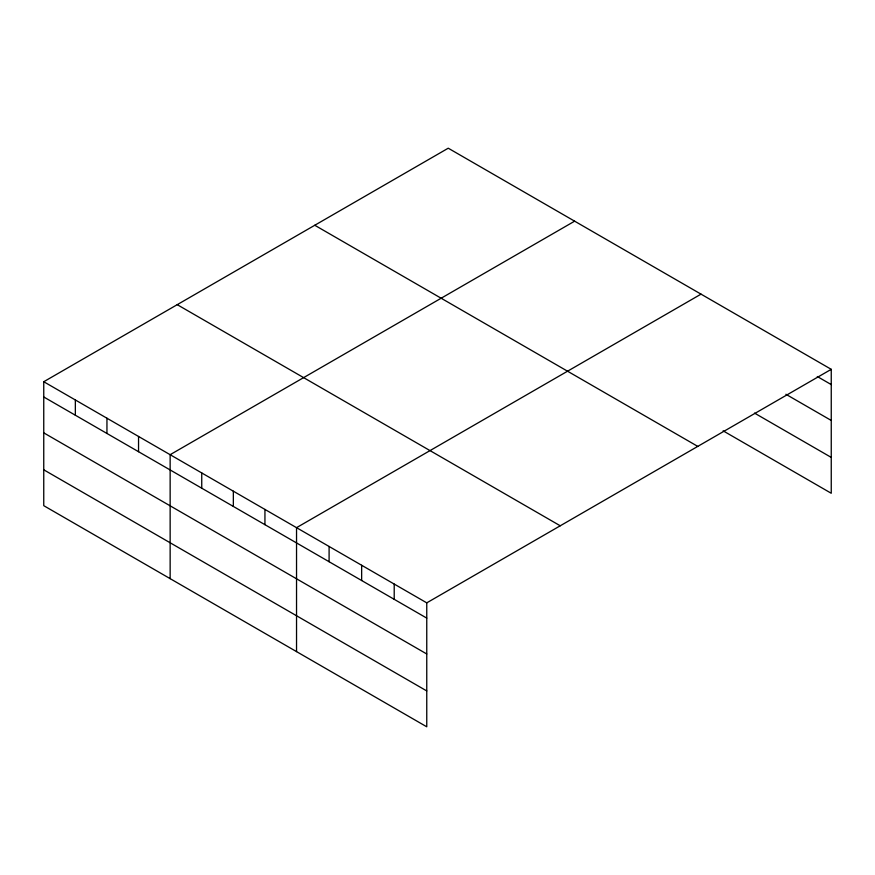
<?xml version="1.0" encoding="UTF-8"?>
<svg xmlns="http://www.w3.org/2000/svg" width="875" height="875" viewBox="0 0 875 875"><rect width="100%" height="100%" fill="white"/><g stroke="black" fill="none" stroke-linecap="round" stroke-linejoin="round"><path stroke-width="1.31" d="M43.75 381.73L426.759 602.853L426.759 726.797L43.75 505.673L43.75 381.73L448.241 148.203L831.25 369.327L831.25 493.27L723.122 430.839M574.634 221.167L170.144 454.694L170.144 578.648M701.028 294.142L296.538 527.669L296.538 651.612M426.759 602.853L831.25 369.327M817.294 376.523L831.25 384.584M785.903 394.275L831.25 420.448M754.513 413.098L831.25 457.406M314.759 225.258L697.769 446.392M177.231 304.664L560.241 525.788M43.75 396.977L426.759 618.111M43.75 432.852L426.759 653.975M43.75 469.798L426.759 690.933M394.209 584.062L394.209 599.309M361.648 565.261L361.648 580.519M329.098 546.47L329.098 561.717M264.939 509.425L264.939 524.683M233.341 491.181L233.341 506.439M201.742 472.938L201.742 488.195M138.545 436.461L138.545 451.708M106.947 418.217L106.947 433.464M75.348 399.973L75.348 415.22"/></g></svg>
